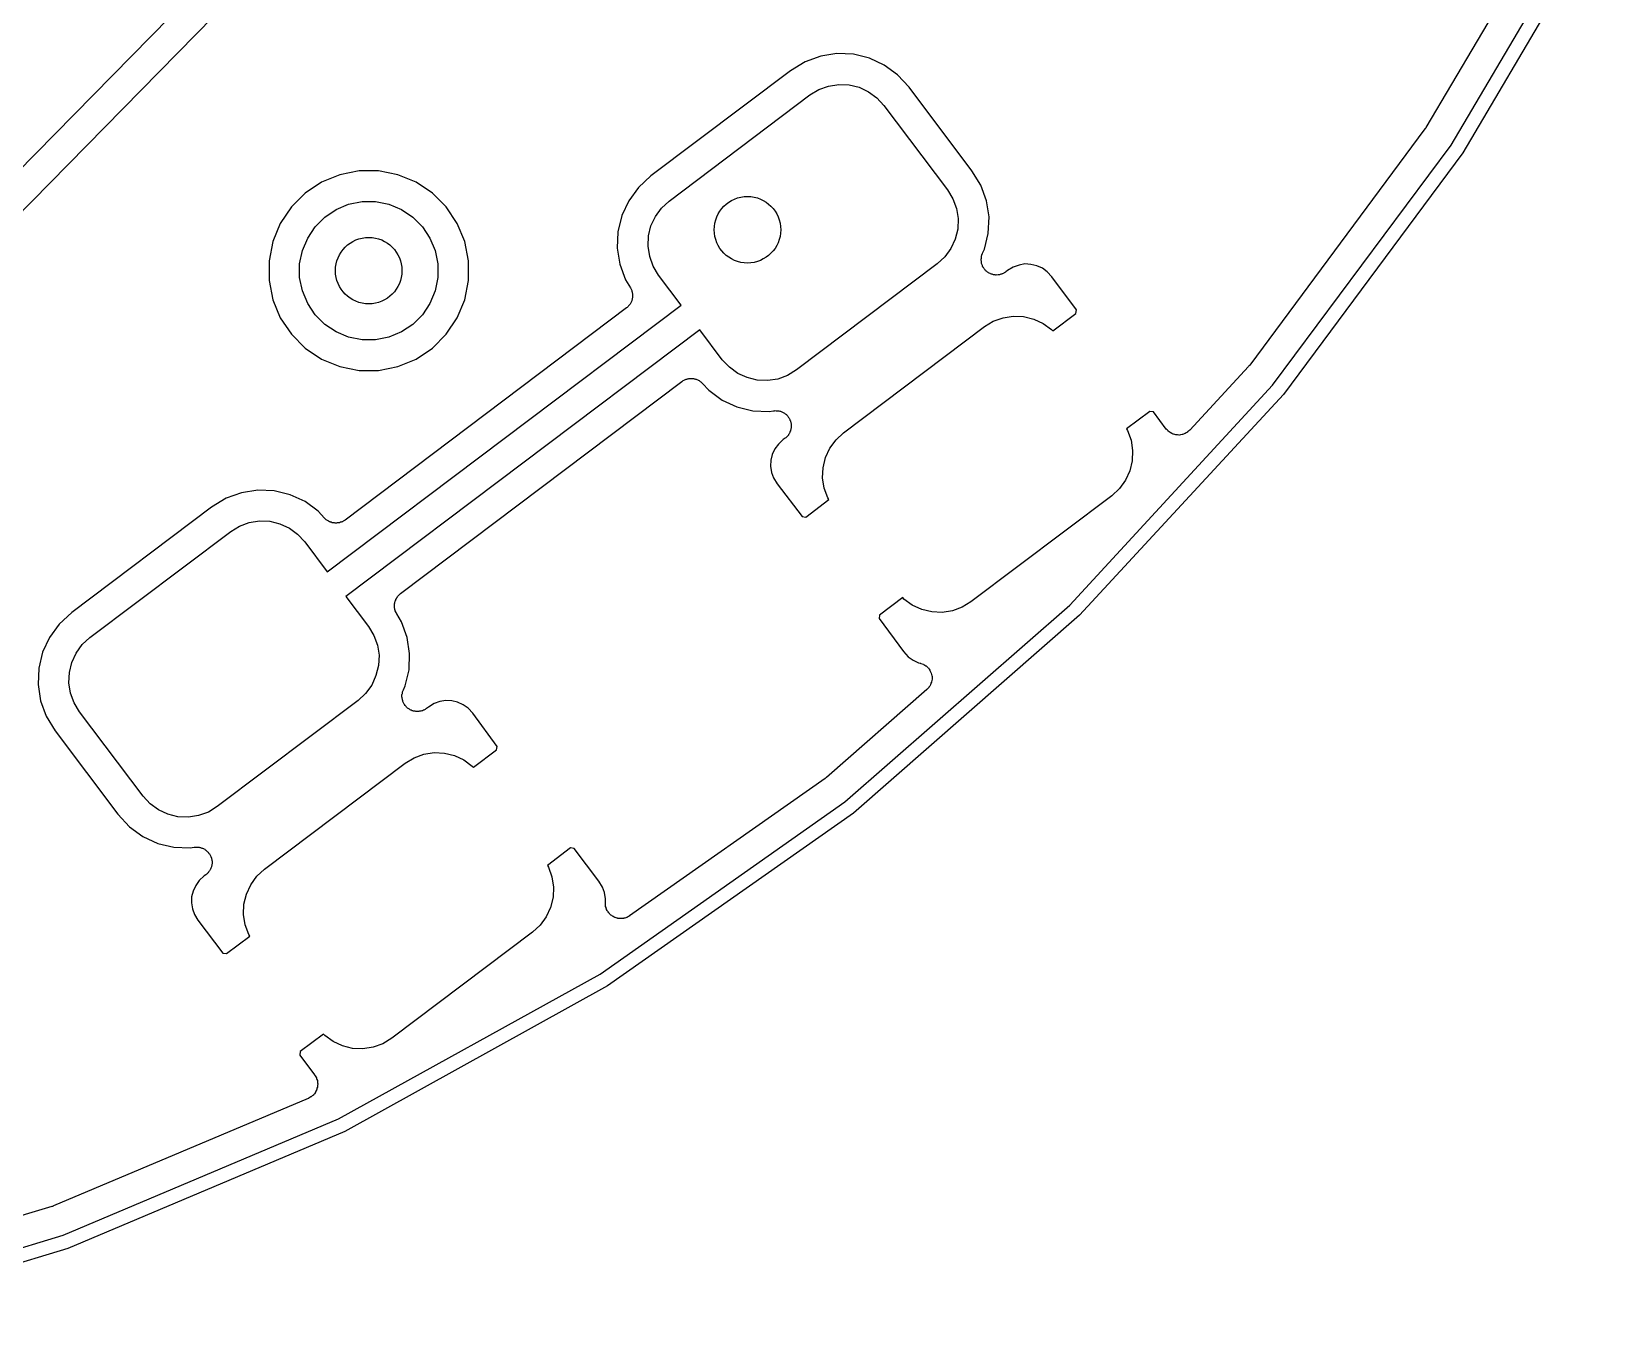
# Model space of a CAD drawing. Extents: x 176.5 to 204.5, y -115.6 to -87.6.
# Drawn here: x 195.07 to 202.94, y -115.22 to -108.75 of the extents above; entities that cross this region are included whole.
import ezdxf

# ---------------------------------------------------------------- set-up
doc = ezdxf.new("R2010")
doc.units = 0
doc.layers.add('BLACK', color=7, linetype='CONTINUOUS')

msp = doc.modelspace()

# ---------------------------------------------------------------- linework, layer by layer
at = {"layer": 'BLACK', "linetype": 'CONTINUOUS'}
for p, q in [((202.737, -107.963), (201.996, -109.221)), ((202.121, -109.309), (202.874, -108.03)), ((202.936, -108.062), (202.179, -109.347)), ((196.32, -108.102), (194.868, -109.581)), ((194.986, -109.678), (196.431, -108.207)), ((198.992, -108.866), (198.915, -108.894)), ((199.072, -108.854), (198.992, -108.866)), ((199.154, -108.857), (199.072, -108.854)), ((199.233, -108.876), (199.154, -108.857)), ((199.307, -108.911), (199.233, -108.876)), ((198.842, -108.939), (198.149, -109.461)), ((198.915, -108.894), (198.842, -108.939)), ((199.372, -108.959), (199.307, -108.911)), ((198.938, -109.059), (198.982, -109.032)), ((198.982, -109.032), (199.03, -109.015)), ((199.03, -109.015), (199.081, -109.007)), ((199.081, -109.007), (199.132, -109.009)), ((199.132, -109.009), (199.182, -109.021)), ((199.182, -109.021), (199.229, -109.043)), ((199.43, -109.021), (199.372, -108.959)), ((199.742, -109.435), (199.43, -109.021)), ((198.239, -109.586), (198.938, -109.059)), ((199.229, -109.043), (199.27, -109.073)), ((199.27, -109.073), (199.305, -109.111)), ((199.305, -109.111), (199.621, -109.53)), ((201.991, -109.228), (201.121, -110.4)), ((201.993, -109.225), (201.991, -109.228)), ((201.995, -109.222), (201.993, -109.225)), ((201.996, -109.221), (201.995, -109.222)), ((201.235, -110.5), (202.121, -109.309)), ((202.179, -109.347), (201.289, -110.545)), ((196.514, -109.492), (196.433, -109.546)), ((196.604, -109.455), (196.514, -109.492)), ((196.7, -109.436), (196.604, -109.455)), ((196.797, -109.436), (196.7, -109.436)), ((196.893, -109.455), (196.797, -109.436)), ((196.983, -109.492), (196.893, -109.455)), ((197.064, -109.546), (196.983, -109.492)), ((198.149, -109.461), (198.087, -109.519)), ((199.786, -109.507), (199.742, -109.435)), ((196.433, -109.546), (196.364, -109.615)), ((197.133, -109.615), (197.064, -109.546)), ((198.039, -109.584), (198.004, -109.658)), ((198.087, -109.519), (198.039, -109.584)), ((199.621, -109.53), (199.648, -109.574)), ((199.648, -109.574), (199.666, -109.622)), ((199.814, -109.584), (199.786, -109.507)), ((199.827, -109.664), (199.814, -109.584)), ((196.364, -109.615), (196.309, -109.697)), ((196.53, -109.665), (196.586, -109.627)), ((196.586, -109.627), (196.648, -109.601)), ((196.648, -109.601), (196.715, -109.588)), ((196.715, -109.588), (196.782, -109.588)), ((196.782, -109.588), (196.848, -109.601)), ((196.848, -109.601), (196.911, -109.627)), ((196.911, -109.627), (196.967, -109.665)), ((197.187, -109.697), (197.133, -109.615)), ((198.004, -109.658), (197.985, -109.738)), ((198.149, -109.709), (198.171, -109.662)), ((198.171, -109.662), (198.201, -109.621)), ((198.201, -109.621), (198.239, -109.586)), ((199.666, -109.622), (199.674, -109.673)), ((196.309, -109.697), (196.272, -109.787)), ((196.445, -109.769), (196.482, -109.713)), ((196.482, -109.713), (196.53, -109.665)), ((196.967, -109.665), (197.015, -109.713)), ((197.015, -109.713), (197.052, -109.769)), ((197.225, -109.787), (197.187, -109.697)), ((197.985, -109.738), (197.982, -109.819)), ((198.137, -109.759), (198.149, -109.709)), ((199.672, -109.725), (199.659, -109.775)), ((199.674, -109.673), (199.672, -109.725)), ((199.823, -109.746), (199.827, -109.664)), ((196.272, -109.787), (196.253, -109.882)), ((196.419, -109.831), (196.445, -109.769)), ((197.052, -109.769), (197.078, -109.831)), ((197.244, -109.882), (197.225, -109.787)), ((197.982, -109.819), (197.994, -109.899)), ((198.135, -109.81), (198.137, -109.759)), ((198.143, -109.861), (198.135, -109.81)), ((199.659, -109.775), (199.638, -109.821)), ((199.804, -109.825), (199.823, -109.746)), ((196.253, -109.882), (196.253, -109.98)), ((196.405, -109.897), (196.419, -109.831)), ((196.405, -109.965), (196.405, -109.897)), ((197.078, -109.831), (197.091, -109.897)), ((197.091, -109.897), (197.091, -109.965)), ((197.244, -109.98), (197.244, -109.882)), ((197.994, -109.899), (198.022, -109.976)), ((198.16, -109.909), (198.143, -109.861)), ((199.57, -109.898), (198.871, -110.424)), ((199.607, -109.863), (199.57, -109.898)), ((199.638, -109.821), (199.607, -109.863)), ((199.788, -109.873), (199.789, -109.87)), ((199.788, -109.877), (199.788, -109.873)), ((199.788, -109.881), (199.788, -109.877)), ((199.789, -109.884), (199.788, -109.881)), ((199.789, -109.866), (199.79, -109.862)), ((199.789, -109.87), (199.789, -109.866)), ((199.789, -109.888), (199.789, -109.884)), ((199.79, -109.892), (199.789, -109.888)), ((199.79, -109.858), (199.791, -109.855)), ((199.79, -109.862), (199.79, -109.858)), ((199.79, -109.895), (199.79, -109.892)), ((199.792, -109.899), (199.79, -109.895)), ((199.791, -109.855), (199.792, -109.851)), ((199.792, -109.851), (199.794, -109.848)), ((199.793, -109.902), (199.792, -109.899)), ((199.794, -109.848), (199.795, -109.844)), ((199.795, -109.844), (199.804, -109.825)), ((200.005, -109.898), (199.976, -109.903)), ((200.035, -109.9), (200.005, -109.898)), ((196.419, -110.031), (196.405, -109.965)), ((197.091, -109.965), (197.078, -110.031)), ((198.022, -109.976), (198.047, -110.016)), ((198.187, -109.953), (198.16, -109.909)), ((198.299, -110.102), (198.187, -109.953)), ((199.794, -109.906), (199.793, -109.902)), ((199.795, -109.909), (199.794, -109.906)), ((199.797, -109.913), (199.795, -109.909)), ((199.799, -109.916), (199.797, -109.913)), ((199.801, -109.919), (199.799, -109.916)), ((199.803, -109.922), (199.801, -109.919)), ((199.806, -109.925), (199.803, -109.922)), ((199.808, -109.928), (199.806, -109.925)), ((199.811, -109.93), (199.808, -109.928)), ((199.813, -109.933), (199.811, -109.93)), ((199.816, -109.935), (199.813, -109.933)), ((199.819, -109.938), (199.816, -109.935)), ((199.822, -109.94), (199.819, -109.938)), ((199.825, -109.942), (199.822, -109.94)), ((199.828, -109.943), (199.825, -109.942)), ((199.832, -109.945), (199.828, -109.943)), ((199.835, -109.947), (199.832, -109.945)), ((199.839, -109.948), (199.835, -109.947)), ((199.842, -109.949), (199.839, -109.948)), ((199.846, -109.95), (199.842, -109.949)), ((199.849, -109.951), (199.846, -109.95)), ((199.853, -109.952), (199.849, -109.951)), ((199.857, -109.952), (199.853, -109.952)), ((199.86, -109.953), (199.857, -109.952)), ((199.864, -109.952), (199.86, -109.953)), ((199.868, -109.953), (199.864, -109.952)), ((199.872, -109.952), (199.868, -109.953)), ((199.875, -109.952), (199.872, -109.952)), ((199.879, -109.951), (199.875, -109.952)), ((199.883, -109.95), (199.879, -109.951)), ((199.886, -109.949), (199.883, -109.95)), ((199.89, -109.948), (199.886, -109.949)), ((199.893, -109.947), (199.89, -109.948)), ((199.897, -109.945), (199.893, -109.947)), ((199.9, -109.944), (199.897, -109.945)), ((199.903, -109.942), (199.9, -109.944)), ((199.906, -109.94), (199.903, -109.942)), ((199.909, -109.938), (199.906, -109.94)), ((199.91, -109.937), (199.909, -109.938)), ((199.919, -109.931), (199.91, -109.937)), ((199.947, -109.913), (199.919, -109.931)), ((199.976, -109.903), (199.947, -109.913)), ((200.064, -109.907), (200.035, -109.9)), ((200.092, -109.919), (200.064, -109.907)), ((200.116, -109.937), (200.092, -109.919)), ((200.139, -109.962), (200.116, -109.937)), ((200.261, -110.125), (200.139, -109.962)), ((196.253, -109.98), (196.272, -110.076)), ((196.445, -110.094), (196.419, -110.031)), ((197.078, -110.031), (197.052, -110.094)), ((197.225, -110.076), (197.244, -109.98)), ((198.047, -110.016), (198.047, -110.017)), ((198.047, -110.017), (198.049, -110.02)), ((198.049, -110.02), (198.05, -110.023)), ((198.05, -110.023), (198.052, -110.026)), ((198.052, -110.026), (198.054, -110.03)), ((198.054, -110.03), (198.054, -110.033)), ((198.054, -110.033), (198.056, -110.037)), ((198.056, -110.037), (198.056, -110.041)), ((198.056, -110.041), (198.057, -110.044)), ((198.057, -110.044), (198.057, -110.048)), ((198.057, -110.048), (198.058, -110.051)), ((198.058, -110.051), (198.058, -110.055)), ((198.058, -110.055), (198.058, -110.059)), ((196.272, -110.076), (196.309, -110.166)), ((196.482, -110.15), (196.445, -110.094)), ((196.542, -111.426), (198.299, -110.102)), ((198.027, -110.116), (196.631, -111.169)), ((197.052, -110.094), (197.015, -110.15)), ((197.187, -110.166), (197.225, -110.076)), ((198.03, -110.114), (198.027, -110.116)), ((198.033, -110.112), (198.03, -110.114)), ((198.035, -110.109), (198.033, -110.112)), ((198.038, -110.106), (198.035, -110.109)), ((198.04, -110.103), (198.038, -110.106)), ((198.043, -110.101), (198.04, -110.103)), ((198.045, -110.097), (198.043, -110.101)), ((198.047, -110.094), (198.045, -110.097)), ((198.049, -110.091), (198.047, -110.094)), ((198.05, -110.088), (198.049, -110.091)), ((198.052, -110.084), (198.05, -110.088)), ((198.054, -110.081), (198.052, -110.084)), ((198.055, -110.074), (198.054, -110.077)), ((198.054, -110.077), (198.054, -110.081)), ((198.056, -110.07), (198.055, -110.074)), ((198.057, -110.066), (198.056, -110.07)), ((198.058, -110.059), (198.057, -110.063)), ((198.057, -110.063), (198.057, -110.066)), ((200.258, -110.143), (200.261, -110.125)), ((196.309, -110.166), (196.364, -110.247)), ((196.53, -110.198), (196.482, -110.15)), ((196.586, -110.235), (196.53, -110.198)), ((196.967, -110.198), (196.911, -110.235)), ((197.015, -110.15), (196.967, -110.198)), ((197.133, -110.247), (197.187, -110.166)), ((199.105, -110.736), (199.804, -110.209)), ((199.804, -110.209), (199.848, -110.182)), ((199.848, -110.182), (199.897, -110.165)), ((199.897, -110.165), (199.947, -110.157)), ((199.947, -110.157), (199.999, -110.159)), ((199.999, -110.159), (200.049, -110.171)), ((200.049, -110.171), (200.096, -110.193)), ((200.096, -110.193), (200.137, -110.223)), ((200.143, -110.23), (200.258, -110.143)), ((196.364, -110.247), (196.433, -110.316)), ((196.648, -110.261), (196.586, -110.235)), ((198.391, -110.224), (196.634, -111.548)), ((196.715, -110.274), (196.648, -110.261)), ((196.782, -110.274), (196.715, -110.274)), ((196.848, -110.261), (196.782, -110.274)), ((196.911, -110.235), (196.848, -110.261)), ((197.064, -110.316), (197.133, -110.247)), ((198.503, -110.373), (198.391, -110.224)), ((200.137, -110.223), (200.143, -110.23)), ((196.433, -110.316), (196.514, -110.37)), ((196.514, -110.37), (196.604, -110.407)), ((196.893, -110.407), (196.983, -110.37)), ((196.983, -110.37), (197.064, -110.316)), ((196.604, -110.407), (196.7, -110.426)), ((196.7, -110.426), (196.797, -110.426)), ((196.797, -110.426), (196.893, -110.407)), ((198.538, -110.41), (198.503, -110.373)), ((198.58, -110.441), (198.538, -110.41)), ((198.626, -110.462), (198.58, -110.441)), ((198.871, -110.424), (198.827, -110.451)), ((201.115, -110.406), (200.824, -110.722)), ((201.117, -110.403), (201.115, -110.406)), ((201.12, -110.401), (201.117, -110.403)), ((201.121, -110.4), (201.12, -110.401)), ((196.906, -111.534), (198.303, -110.481)), ((198.303, -110.481), (198.306, -110.479)), ((198.303, -110.481), (198.303, -110.481)), ((198.306, -110.479), (198.309, -110.477)), ((198.309, -110.477), (198.313, -110.475)), ((198.313, -110.475), (198.316, -110.473)), ((198.316, -110.473), (198.32, -110.472)), ((198.32, -110.472), (198.323, -110.47)), ((198.323, -110.47), (198.327, -110.469)), ((198.327, -110.469), (198.33, -110.468)), ((198.33, -110.468), (198.334, -110.468)), ((198.334, -110.468), (198.337, -110.467)), ((198.337, -110.467), (198.341, -110.467)), ((198.341, -110.467), (198.345, -110.466)), ((198.345, -110.466), (198.348, -110.466)), ((198.348, -110.466), (198.352, -110.466)), ((198.352, -110.466), (198.356, -110.467)), ((198.356, -110.467), (198.36, -110.467)), ((198.36, -110.467), (198.363, -110.468)), ((198.363, -110.468), (198.367, -110.468)), ((198.367, -110.468), (198.37, -110.469)), ((198.37, -110.469), (198.374, -110.47)), ((198.374, -110.47), (198.377, -110.472)), ((198.377, -110.472), (198.381, -110.473)), ((198.381, -110.473), (198.384, -110.475)), ((198.384, -110.475), (198.388, -110.477)), ((198.388, -110.477), (198.391, -110.479)), ((198.391, -110.479), (198.393, -110.481)), ((198.393, -110.481), (198.396, -110.483)), ((198.396, -110.483), (198.4, -110.486)), ((198.4, -110.486), (198.402, -110.488)), ((198.402, -110.488), (198.405, -110.491)), ((198.405, -110.491), (198.436, -110.525)), ((198.436, -110.525), (198.502, -110.573)), ((198.676, -110.475), (198.626, -110.462)), ((198.728, -110.477), (198.676, -110.475)), ((198.779, -110.469), (198.728, -110.477)), ((198.827, -110.451), (198.779, -110.469)), ((200.228, -111.591), (201.235, -110.5)), ((198.502, -110.573), (198.576, -110.607)), ((201.289, -110.545), (200.277, -111.641)), ((198.576, -110.607), (198.655, -110.626)), ((198.655, -110.626), (198.736, -110.63)), ((198.736, -110.63), (198.757, -110.626)), ((198.757, -110.626), (198.758, -110.626)), ((198.758, -110.626), (198.762, -110.626)), ((198.762, -110.626), (198.766, -110.625)), ((198.766, -110.625), (198.77, -110.626)), ((198.77, -110.626), (198.773, -110.626)), ((198.773, -110.626), (198.777, -110.626)), ((198.777, -110.626), (198.781, -110.626)), ((198.781, -110.626), (198.784, -110.627)), ((198.784, -110.627), (198.788, -110.628)), ((198.788, -110.628), (198.792, -110.629)), ((198.792, -110.629), (198.795, -110.63)), ((198.795, -110.63), (198.799, -110.632)), ((198.799, -110.632), (198.802, -110.633)), ((198.802, -110.633), (198.805, -110.635)), ((198.805, -110.635), (198.809, -110.636)), ((198.809, -110.636), (198.812, -110.639)), ((198.812, -110.639), (198.815, -110.641)), ((198.815, -110.641), (198.818, -110.643)), ((198.818, -110.643), (198.821, -110.645)), ((198.821, -110.645), (198.823, -110.648)), ((198.823, -110.648), (198.826, -110.651)), ((198.826, -110.651), (198.828, -110.654)), ((198.828, -110.654), (198.83, -110.656)), ((198.83, -110.656), (198.832, -110.66)), ((198.832, -110.66), (198.835, -110.663)), ((198.835, -110.663), (198.836, -110.666)), ((198.836, -110.666), (198.838, -110.669)), ((198.838, -110.669), (198.839, -110.673)), ((198.839, -110.673), (198.841, -110.676)), ((198.841, -110.676), (198.842, -110.68)), ((198.842, -110.68), (198.843, -110.683)), ((198.843, -110.683), (198.844, -110.687)), ((200.625, -110.63), (200.51, -110.716)), ((200.643, -110.632), (200.625, -110.63)), ((200.707, -110.717), (200.643, -110.632)), ((198.815, -110.763), (198.806, -110.769)), ((198.818, -110.76), (198.815, -110.763)), ((198.821, -110.758), (198.818, -110.76)), ((198.823, -110.755), (198.821, -110.758)), ((198.826, -110.753), (198.823, -110.755)), ((198.828, -110.75), (198.826, -110.753)), ((198.831, -110.747), (198.828, -110.75)), ((198.832, -110.744), (198.831, -110.747)), ((198.835, -110.741), (198.832, -110.744)), ((198.836, -110.737), (198.835, -110.741)), ((198.838, -110.734), (198.836, -110.737)), ((198.839, -110.73), (198.838, -110.734)), ((198.841, -110.727), (198.839, -110.73)), ((198.842, -110.723), (198.841, -110.727)), ((198.843, -110.72), (198.842, -110.723)), ((198.844, -110.716), (198.843, -110.72)), ((198.844, -110.687), (198.845, -110.69)), ((198.845, -110.713), (198.844, -110.716)), ((198.845, -110.69), (198.845, -110.694)), ((198.845, -110.694), (198.845, -110.698)), ((198.845, -110.698), (198.845, -110.702)), ((198.845, -110.702), (198.845, -110.705)), ((198.845, -110.705), (198.845, -110.709)), ((198.845, -110.709), (198.845, -110.713)), ((199.068, -110.771), (199.105, -110.736)), ((200.51, -110.716), (200.515, -110.724)), ((200.515, -110.724), (200.532, -110.772)), ((200.711, -110.721), (200.707, -110.717)), ((200.716, -110.726), (200.711, -110.721)), ((200.716, -110.727), (200.716, -110.726)), ((200.717, -110.727), (200.716, -110.727)), ((200.722, -110.731), (200.717, -110.727)), ((200.727, -110.735), (200.722, -110.731)), ((200.728, -110.736), (200.727, -110.735)), ((200.729, -110.736), (200.728, -110.736)), ((200.735, -110.739), (200.729, -110.736)), ((200.741, -110.742), (200.735, -110.739)), ((200.742, -110.742), (200.741, -110.742)), ((200.743, -110.742), (200.742, -110.742)), ((200.749, -110.744), (200.743, -110.742)), ((200.755, -110.746), (200.749, -110.744)), ((200.756, -110.746), (200.755, -110.746)), ((200.757, -110.746), (200.756, -110.746)), ((200.763, -110.746), (200.757, -110.746)), ((200.77, -110.747), (200.763, -110.746)), ((200.771, -110.746), (200.77, -110.747)), ((200.772, -110.747), (200.771, -110.746)), ((200.778, -110.746), (200.772, -110.747)), ((200.785, -110.745), (200.778, -110.746)), ((200.786, -110.744), (200.785, -110.745)), ((200.787, -110.744), (200.786, -110.744)), ((200.793, -110.742), (200.787, -110.744)), ((200.799, -110.74), (200.793, -110.742)), ((200.8, -110.739), (200.799, -110.74)), ((200.801, -110.739), (200.8, -110.739)), ((200.806, -110.736), (200.801, -110.739)), ((200.812, -110.733), (200.806, -110.736)), ((200.813, -110.731), (200.812, -110.732)), ((200.812, -110.732), (200.812, -110.733)), ((200.818, -110.727), (200.813, -110.731)), ((200.823, -110.723), (200.818, -110.727)), ((200.824, -110.722), (200.823, -110.723)), ((198.764, -110.816), (198.751, -110.843)), ((198.782, -110.792), (198.764, -110.816)), ((198.806, -110.769), (198.782, -110.792)), ((199.016, -110.859), (199.037, -110.812)), ((199.037, -110.812), (199.068, -110.771)), ((200.532, -110.772), (200.54, -110.823)), ((200.54, -110.823), (200.538, -110.875)), ((198.744, -110.872), (198.743, -110.902)), ((198.743, -110.902), (198.748, -110.932)), ((198.751, -110.843), (198.744, -110.872)), ((199.001, -110.96), (199.004, -110.909)), ((199.004, -110.909), (199.016, -110.859)), ((200.538, -110.875), (200.526, -110.925)), ((198.748, -110.932), (198.758, -110.96)), ((198.758, -110.96), (198.775, -110.989)), ((198.775, -110.989), (198.899, -111.151)), ((199.009, -111.011), (199.001, -110.96)), ((200.504, -110.971), (200.474, -111.013)), ((200.526, -110.925), (200.504, -110.971)), ((196.04, -111.061), (195.967, -111.105)), ((196.117, -111.033), (196.04, -111.061)), ((196.197, -111.02), (196.117, -111.033)), ((196.278, -111.024), (196.197, -111.02)), ((196.358, -111.043), (196.278, -111.024)), ((196.432, -111.077), (196.358, -111.043)), ((196.497, -111.125), (196.432, -111.077)), ((198.917, -111.154), (199.032, -111.067)), ((199.027, -111.059), (199.009, -111.011)), ((199.032, -111.067), (199.027, -111.059)), ((200.436, -111.048), (199.737, -111.574)), ((200.474, -111.013), (200.436, -111.048)), ((195.967, -111.105), (195.274, -111.627)), ((196.529, -111.159), (196.497, -111.125)), ((198.899, -111.151), (198.917, -111.154)), ((195.364, -111.752), (196.063, -111.226)), ((196.063, -111.226), (196.107, -111.199)), ((196.107, -111.199), (196.155, -111.181)), ((196.155, -111.181), (196.206, -111.173)), ((196.206, -111.173), (196.257, -111.175)), ((196.257, -111.175), (196.307, -111.187)), ((196.307, -111.187), (196.354, -111.209)), ((196.354, -111.209), (196.395, -111.239)), ((196.531, -111.162), (196.529, -111.159)), ((196.534, -111.164), (196.531, -111.162)), ((196.537, -111.167), (196.534, -111.164)), ((196.54, -111.169), (196.537, -111.167)), ((196.543, -111.171), (196.54, -111.169)), ((196.546, -111.173), (196.543, -111.171)), ((196.549, -111.175), (196.546, -111.173)), ((196.553, -111.177), (196.549, -111.175)), ((196.556, -111.178), (196.553, -111.177)), ((196.559, -111.18), (196.556, -111.178)), ((196.563, -111.18), (196.559, -111.18)), ((196.567, -111.182), (196.563, -111.18)), ((196.57, -111.182), (196.567, -111.182)), ((196.573, -111.183), (196.57, -111.182)), ((196.578, -111.183), (196.573, -111.183)), ((196.581, -111.184), (196.578, -111.183)), ((196.585, -111.184), (196.581, -111.184)), ((196.588, -111.184), (196.585, -111.184)), ((196.592, -111.183), (196.588, -111.184)), ((196.596, -111.183), (196.592, -111.183)), ((196.6, -111.182), (196.596, -111.183)), ((196.603, -111.182), (196.6, -111.182)), ((196.607, -111.18), (196.603, -111.182)), ((196.611, -111.18), (196.607, -111.18)), ((196.614, -111.178), (196.611, -111.18)), ((196.617, -111.177), (196.614, -111.178)), ((196.621, -111.175), (196.617, -111.177)), ((196.624, -111.173), (196.621, -111.175)), ((196.627, -111.171), (196.624, -111.173)), ((196.63, -111.169), (196.627, -111.171)), ((196.631, -111.169), (196.63, -111.169)), ((196.395, -111.239), (196.43, -111.277)), ((196.43, -111.277), (196.542, -111.426)), ((196.634, -111.548), (196.746, -111.697)), ((196.889, -111.553), (196.891, -111.549)), ((196.891, -111.549), (196.893, -111.547)), ((196.893, -111.547), (196.895, -111.544)), ((196.895, -111.544), (196.898, -111.541)), ((196.898, -111.541), (196.901, -111.538)), ((196.901, -111.538), (196.903, -111.536)), ((196.903, -111.536), (196.906, -111.534)), ((195.274, -111.627), (195.212, -111.685)), ((196.876, -111.584), (196.877, -111.58)), ((196.876, -111.587), (196.876, -111.584)), ((196.876, -111.591), (196.876, -111.587)), ((196.876, -111.595), (196.876, -111.591)), ((196.876, -111.599), (196.876, -111.595)), ((196.876, -111.602), (196.876, -111.599)), ((196.876, -111.606), (196.876, -111.602)), ((196.877, -111.609), (196.876, -111.606)), ((196.877, -111.58), (196.878, -111.576)), ((196.878, -111.613), (196.877, -111.609)), ((196.878, -111.576), (196.879, -111.573)), ((196.879, -111.617), (196.878, -111.613)), ((196.879, -111.573), (196.88, -111.569)), ((196.88, -111.62), (196.879, -111.617)), ((196.88, -111.569), (196.882, -111.566)), ((196.882, -111.624), (196.88, -111.62)), ((196.882, -111.566), (196.883, -111.562)), ((196.883, -111.627), (196.882, -111.624)), ((196.883, -111.562), (196.885, -111.559)), ((196.885, -111.63), (196.883, -111.627)), ((196.885, -111.559), (196.886, -111.556)), ((196.886, -111.556), (196.889, -111.553)), ((199.111, -112.568), (200.228, -111.591)), ((199.399, -111.554), (199.284, -111.641)), ((199.405, -111.561), (199.399, -111.554)), ((199.446, -111.591), (199.405, -111.561)), ((199.493, -111.613), (199.446, -111.591)), ((199.543, -111.625), (199.493, -111.613)), ((199.594, -111.627), (199.543, -111.625)), ((199.645, -111.619), (199.594, -111.627)), ((199.693, -111.601), (199.645, -111.619)), ((199.737, -111.574), (199.693, -111.601)), ((195.212, -111.685), (195.164, -111.751)), ((196.746, -111.697), (196.773, -111.741)), ((196.886, -111.633), (196.885, -111.63)), ((196.887, -111.634), (196.886, -111.633)), ((196.911, -111.674), (196.887, -111.634)), ((196.939, -111.751), (196.911, -111.674)), ((200.277, -111.641), (199.155, -112.624)), ((199.284, -111.641), (199.281, -111.658)), ((199.281, -111.658), (199.403, -111.822)), ((195.164, -111.751), (195.129, -111.825)), ((195.326, -111.787), (195.364, -111.752)), ((196.773, -111.741), (196.791, -111.789)), ((196.951, -111.831), (196.939, -111.751)), ((195.129, -111.825), (195.11, -111.904)), ((195.274, -111.875), (195.296, -111.829)), ((195.296, -111.829), (195.326, -111.787)), ((196.791, -111.789), (196.799, -111.84)), ((196.799, -111.84), (196.796, -111.891)), ((196.948, -111.912), (196.951, -111.831)), ((199.403, -111.822), (199.426, -111.847)), ((199.426, -111.847), (199.45, -111.864)), ((199.45, -111.864), (199.477, -111.877)), ((195.11, -111.904), (195.107, -111.985)), ((195.26, -111.977), (195.262, -111.925)), ((195.262, -111.925), (195.274, -111.875)), ((196.784, -111.941), (196.763, -111.988)), ((196.796, -111.891), (196.784, -111.941)), ((196.929, -111.992), (196.948, -111.912)), ((199.477, -111.877), (199.486, -111.879)), ((199.486, -111.879), (199.487, -111.879)), ((199.487, -111.879), (199.488, -111.88)), ((199.488, -111.88), (199.489, -111.88)), ((199.489, -111.88), (199.495, -111.882)), ((199.495, -111.882), (199.501, -111.884)), ((199.501, -111.884), (199.502, -111.885)), ((199.502, -111.885), (199.502, -111.885)), ((199.502, -111.885), (199.508, -111.889)), ((199.508, -111.889), (199.514, -111.892)), ((199.514, -111.892), (199.514, -111.893)), ((199.514, -111.893), (199.515, -111.893)), ((199.515, -111.893), (199.52, -111.898)), ((199.52, -111.898), (199.525, -111.902)), ((199.525, -111.902), (199.525, -111.903)), ((199.525, -111.903), (199.526, -111.903)), ((199.526, -111.903), (199.53, -111.909)), ((199.53, -111.909), (199.534, -111.914)), ((199.534, -111.914), (199.534, -111.915)), ((199.534, -111.915), (199.534, -111.915)), ((199.534, -111.915), (199.537, -111.922)), ((199.537, -111.922), (199.54, -111.928)), ((199.54, -111.928), (199.54, -111.928)), ((199.54, -111.928), (199.54, -111.929)), ((199.54, -111.929), (199.542, -111.936)), ((199.542, -111.936), (199.543, -111.942)), ((199.543, -111.942), (199.543, -111.943)), ((199.543, -111.943), (199.544, -111.944)), ((195.107, -111.985), (195.119, -112.066)), ((195.268, -112.028), (195.26, -111.977)), ((196.763, -111.988), (196.732, -112.029)), ((196.915, -112.025), (196.916, -112.021)), ((196.916, -112.021), (196.917, -112.018)), ((196.917, -112.018), (196.919, -112.014)), ((196.919, -112.014), (196.92, -112.011)), ((196.92, -112.011), (196.929, -111.992)), ((199.518, -112.01), (199.02, -112.446)), ((199.519, -112.01), (199.518, -112.01)), ((199.524, -112.004), (199.519, -112.009)), ((199.519, -112.009), (199.519, -112.01)), ((199.528, -112), (199.524, -112.004)), ((199.529, -111.999), (199.528, -112)), ((199.533, -111.993), (199.529, -111.998)), ((199.529, -111.998), (199.529, -111.999)), ((199.536, -111.987), (199.533, -111.993)), ((199.537, -111.986), (199.536, -111.987)), ((199.539, -111.979), (199.537, -111.986)), ((199.537, -111.986), (199.537, -111.986)), ((199.542, -111.973), (199.539, -111.979)), ((199.543, -111.965), (199.542, -111.972)), ((199.542, -111.972), (199.542, -111.972)), ((199.542, -111.972), (199.542, -111.973)), ((199.544, -111.958), (199.543, -111.965)), ((199.544, -111.944), (199.544, -111.95)), ((199.544, -111.95), (199.544, -111.957)), ((199.544, -111.957), (199.544, -111.958)), ((199.544, -111.958), (199.544, -111.958)), ((195.119, -112.066), (195.147, -112.142)), ((195.285, -112.076), (195.268, -112.028)), ((195.312, -112.12), (195.285, -112.076)), ((196.695, -112.064), (195.996, -112.591)), ((196.732, -112.029), (196.695, -112.064)), ((196.913, -112.036), (196.914, -112.032)), ((196.913, -112.04), (196.913, -112.036)), ((196.913, -112.043), (196.913, -112.04)), ((196.913, -112.047), (196.913, -112.043)), ((196.914, -112.051), (196.913, -112.047)), ((196.914, -112.032), (196.915, -112.029)), ((196.914, -112.055), (196.914, -112.051)), ((196.915, -112.058), (196.914, -112.055)), ((196.915, -112.029), (196.915, -112.025)), ((196.915, -112.062), (196.915, -112.058)), ((196.917, -112.065), (196.915, -112.062)), ((196.917, -112.069), (196.917, -112.065)), ((196.919, -112.072), (196.917, -112.069)), ((196.92, -112.076), (196.919, -112.072)), ((196.922, -112.079), (196.92, -112.076)), ((196.924, -112.082), (196.922, -112.079)), ((196.926, -112.085), (196.924, -112.082)), ((196.928, -112.089), (196.926, -112.085)), ((196.931, -112.091), (196.928, -112.089)), ((196.933, -112.094), (196.931, -112.091)), ((196.936, -112.097), (196.933, -112.094)), ((196.938, -112.1), (196.936, -112.097)), ((196.941, -112.102), (196.938, -112.1)), ((197.044, -112.097), (197.035, -112.104)), ((197.072, -112.08), (197.044, -112.097)), ((197.101, -112.069), (197.072, -112.08)), ((197.13, -112.065), (197.101, -112.069)), ((197.16, -112.066), (197.13, -112.065)), ((197.189, -112.073), (197.16, -112.066)), ((197.217, -112.086), (197.189, -112.073)), ((197.241, -112.103), (197.217, -112.086)), ((195.147, -112.142), (195.192, -112.215)), ((195.628, -112.539), (195.312, -112.12)), ((196.944, -112.104), (196.941, -112.102)), ((196.947, -112.106), (196.944, -112.104)), ((196.95, -112.108), (196.947, -112.106)), ((196.953, -112.11), (196.95, -112.108)), ((196.957, -112.112), (196.953, -112.11)), ((196.96, -112.113), (196.957, -112.112)), ((196.963, -112.115), (196.96, -112.113)), ((196.967, -112.116), (196.963, -112.115)), ((196.971, -112.117), (196.967, -112.116)), ((196.974, -112.117), (196.971, -112.117)), ((196.978, -112.118), (196.974, -112.117)), ((196.982, -112.119), (196.978, -112.118)), ((196.985, -112.119), (196.982, -112.119)), ((196.989, -112.119), (196.985, -112.119)), ((196.993, -112.119), (196.989, -112.119)), ((196.996, -112.119), (196.993, -112.119)), ((197, -112.118), (196.996, -112.119)), ((197.004, -112.118), (197, -112.118)), ((197.007, -112.117), (197.004, -112.118)), ((197.011, -112.116), (197.007, -112.117)), ((197.015, -112.115), (197.011, -112.116)), ((197.018, -112.113), (197.015, -112.115)), ((197.021, -112.112), (197.018, -112.113)), ((197.025, -112.11), (197.021, -112.112)), ((197.028, -112.109), (197.025, -112.11)), ((197.031, -112.106), (197.028, -112.109)), ((197.034, -112.104), (197.031, -112.106)), ((197.035, -112.104), (197.034, -112.104)), ((197.264, -112.128), (197.241, -112.103)), ((197.386, -112.292), (197.264, -112.128)), ((195.192, -112.215), (195.503, -112.629)), ((196.973, -112.349), (197.021, -112.331)), ((197.021, -112.331), (197.072, -112.323)), ((197.072, -112.323), (197.124, -112.325)), ((197.124, -112.325), (197.174, -112.338)), ((197.268, -112.396), (197.383, -112.309)), ((197.383, -112.309), (197.386, -112.292)), ((196.23, -112.902), (196.929, -112.376)), ((196.929, -112.376), (196.973, -112.349)), ((197.174, -112.338), (197.22, -112.359)), ((197.22, -112.359), (197.262, -112.39)), ((197.262, -112.39), (197.268, -112.396)), ((199.014, -112.451), (198.043, -113.133)), ((199.017, -112.449), (199.014, -112.451)), ((199.02, -112.447), (199.017, -112.449)), ((199.02, -112.446), (199.02, -112.447)), ((195.663, -112.577), (195.628, -112.539)), ((197.897, -113.422), (199.111, -112.568)), ((195.503, -112.629), (195.561, -112.691)), ((195.704, -112.607), (195.663, -112.577)), ((195.751, -112.629), (195.704, -112.607)), ((195.801, -112.641), (195.751, -112.629)), ((195.853, -112.643), (195.801, -112.641)), ((195.903, -112.635), (195.853, -112.643)), ((195.952, -112.618), (195.903, -112.635)), ((195.996, -112.591), (195.952, -112.618)), ((199.155, -112.624), (197.934, -113.481)), ((195.561, -112.691), (195.627, -112.739)), ((195.627, -112.739), (195.701, -112.774)), ((195.701, -112.774), (195.78, -112.793)), ((195.78, -112.793), (195.861, -112.796)), ((195.861, -112.796), (195.882, -112.793)), ((195.882, -112.793), (195.883, -112.793)), ((195.883, -112.793), (195.887, -112.793)), ((195.887, -112.793), (195.891, -112.792)), ((195.891, -112.792), (195.895, -112.792)), ((195.895, -112.792), (195.898, -112.792)), ((195.898, -112.792), (195.902, -112.793)), ((195.902, -112.793), (195.906, -112.793)), ((195.906, -112.793), (195.909, -112.794)), ((195.909, -112.794), (195.913, -112.794)), ((195.913, -112.794), (195.916, -112.796)), ((195.916, -112.796), (195.92, -112.797)), ((195.92, -112.797), (195.923, -112.798)), ((195.923, -112.798), (195.927, -112.799)), ((195.927, -112.799), (195.93, -112.801)), ((195.93, -112.801), (195.934, -112.803)), ((195.934, -112.803), (195.936, -112.805)), ((195.936, -112.805), (195.94, -112.807)), ((195.94, -112.807), (195.942, -112.81)), ((197.75, -112.796), (197.635, -112.883)), ((197.768, -112.799), (197.75, -112.796)), ((197.891, -112.961), (197.768, -112.799)), ((195.942, -112.81), (195.945, -112.812)), ((195.945, -112.812), (195.948, -112.815)), ((195.948, -112.815), (195.951, -112.817)), ((195.951, -112.817), (195.953, -112.82)), ((195.953, -112.82), (195.955, -112.823)), ((195.955, -112.823), (195.957, -112.826)), ((195.957, -112.826), (195.959, -112.829)), ((195.959, -112.829), (195.961, -112.832)), ((195.961, -112.832), (195.963, -112.836)), ((195.963, -112.836), (195.964, -112.839)), ((195.964, -112.839), (195.966, -112.843)), ((195.966, -112.843), (195.967, -112.846)), ((195.967, -112.846), (195.968, -112.85)), ((195.968, -112.886), (195.967, -112.89)), ((195.968, -112.85), (195.969, -112.853)), ((195.969, -112.883), (195.968, -112.886)), ((195.969, -112.853), (195.969, -112.857)), ((195.969, -112.857), (195.97, -112.861)), ((195.97, -112.875), (195.969, -112.879)), ((195.969, -112.879), (195.969, -112.883)), ((195.97, -112.861), (195.97, -112.864)), ((195.97, -112.864), (195.97, -112.868)), ((195.97, -112.868), (195.97, -112.872)), ((195.97, -112.872), (195.97, -112.875)), ((197.635, -112.883), (197.64, -112.891)), ((195.907, -112.958), (195.889, -112.983)), ((195.931, -112.935), (195.907, -112.958)), ((195.94, -112.929), (195.931, -112.935)), ((195.943, -112.927), (195.94, -112.929)), ((195.946, -112.924), (195.943, -112.927)), ((195.948, -112.922), (195.946, -112.924)), ((195.951, -112.919), (195.948, -112.922)), ((195.953, -112.916), (195.951, -112.919)), ((195.955, -112.913), (195.953, -112.916)), ((195.957, -112.91), (195.955, -112.913)), ((195.96, -112.907), (195.957, -112.91)), ((195.961, -112.904), (195.96, -112.907)), ((195.963, -112.901), (195.961, -112.904)), ((195.964, -112.897), (195.963, -112.901)), ((195.966, -112.894), (195.964, -112.897)), ((195.967, -112.89), (195.966, -112.894)), ((196.162, -112.979), (196.193, -112.937)), ((196.193, -112.937), (196.23, -112.902)), ((197.64, -112.891), (197.657, -112.939)), ((197.657, -112.939), (197.665, -112.99)), ((197.909, -112.99), (197.891, -112.961)), ((195.869, -113.039), (195.868, -113.069)), ((195.876, -113.01), (195.869, -113.039)), ((195.889, -112.983), (195.876, -113.01)), ((196.128, -113.075), (196.141, -113.025)), ((196.141, -113.025), (196.162, -112.979)), ((197.663, -113.041), (197.651, -113.091)), ((197.665, -112.99), (197.663, -113.041)), ((197.919, -113.018), (197.909, -112.99)), ((197.924, -113.048), (197.919, -113.018)), ((195.868, -113.069), (195.873, -113.099)), ((195.873, -113.099), (195.883, -113.127)), ((196.126, -113.127), (196.128, -113.075)), ((197.651, -113.091), (197.629, -113.138)), ((197.923, -113.068), (197.924, -113.048)), ((197.923, -113.07), (197.923, -113.068)), ((197.923, -113.072), (197.923, -113.07)), ((197.923, -113.077), (197.923, -113.072)), ((197.924, -113.083), (197.923, -113.077)), ((197.924, -113.085), (197.924, -113.083)), ((197.924, -113.087), (197.924, -113.085)), ((197.926, -113.092), (197.924, -113.087)), ((197.927, -113.097), (197.926, -113.092)), ((197.928, -113.099), (197.927, -113.097)), ((197.929, -113.101), (197.928, -113.099)), ((197.932, -113.106), (197.929, -113.101)), ((197.934, -113.11), (197.932, -113.106)), ((197.935, -113.112), (197.934, -113.11)), ((197.936, -113.114), (197.935, -113.112)), ((197.94, -113.118), (197.936, -113.114)), ((197.943, -113.122), (197.94, -113.118)), ((197.944, -113.124), (197.943, -113.122)), ((195.883, -113.127), (195.9, -113.155)), ((195.9, -113.155), (196.024, -113.318)), ((196.134, -113.178), (196.126, -113.127)), ((196.152, -113.226), (196.134, -113.178)), ((197.599, -113.179), (197.561, -113.214)), ((197.629, -113.138), (197.599, -113.179)), ((197.946, -113.126), (197.944, -113.124)), ((197.95, -113.129), (197.946, -113.126)), ((197.954, -113.132), (197.95, -113.129)), ((197.956, -113.133), (197.954, -113.132)), ((197.958, -113.135), (197.956, -113.133)), ((197.962, -113.137), (197.958, -113.135)), ((197.967, -113.14), (197.962, -113.137)), ((197.969, -113.141), (197.967, -113.14)), ((197.971, -113.142), (197.969, -113.141)), ((197.976, -113.143), (197.971, -113.142)), ((197.981, -113.145), (197.976, -113.143)), ((197.983, -113.145), (197.981, -113.145)), ((197.985, -113.146), (197.983, -113.145)), ((197.99, -113.146), (197.985, -113.146)), ((197.995, -113.147), (197.99, -113.146)), ((197.998, -113.147), (197.995, -113.147)), ((198, -113.147), (197.998, -113.147)), ((198.005, -113.147), (198, -113.147)), ((198.01, -113.146), (198.005, -113.147)), ((198.012, -113.146), (198.01, -113.146)), ((198.015, -113.145), (198.012, -113.146)), ((198.02, -113.144), (198.015, -113.145)), ((198.025, -113.143), (198.02, -113.144)), ((198.027, -113.142), (198.025, -113.143)), ((198.029, -113.141), (198.027, -113.142)), ((198.033, -113.139), (198.029, -113.141)), ((198.038, -113.136), (198.033, -113.139)), ((198.04, -113.135), (198.038, -113.136)), ((198.042, -113.134), (198.04, -113.135)), ((198.043, -113.133), (198.042, -113.134)), ((196.042, -113.32), (196.157, -113.234)), ((196.157, -113.234), (196.152, -113.226)), ((197.561, -113.214), (196.862, -113.741)), ((196.024, -113.318), (196.042, -113.32)), ((196.598, -114.141), (197.897, -113.422)), ((197.934, -113.481), (196.629, -114.204)), ((196.523, -113.72), (196.408, -113.807)), ((196.53, -113.727), (196.523, -113.72)), ((196.571, -113.757), (196.53, -113.727)), ((196.862, -113.741), (196.818, -113.768)), ((196.408, -113.807), (196.406, -113.825)), ((196.406, -113.825), (196.479, -113.923)), ((196.618, -113.779), (196.571, -113.757)), ((196.668, -113.791), (196.618, -113.779)), ((196.719, -113.793), (196.668, -113.791)), ((196.77, -113.785), (196.719, -113.793)), ((196.818, -113.768), (196.77, -113.785)), ((196.479, -113.923), (196.48, -113.924)), ((196.48, -113.924), (196.481, -113.926)), ((196.481, -113.926), (196.482, -113.927)), ((196.482, -113.927), (196.485, -113.932)), ((196.485, -113.932), (196.488, -113.937)), ((196.488, -113.937), (196.488, -113.939)), ((196.488, -113.939), (196.489, -113.94)), ((196.489, -113.94), (196.491, -113.946)), ((196.491, -113.946), (196.493, -113.951)), ((196.493, -113.984), (196.491, -113.989)), ((196.493, -113.951), (196.493, -113.953)), ((196.493, -113.953), (196.493, -113.954)), ((196.493, -113.954), (196.494, -113.96)), ((196.494, -113.981), (196.493, -113.982)), ((196.493, -113.982), (196.493, -113.984)), ((196.494, -113.96), (196.495, -113.966)), ((196.495, -113.966), (196.494, -113.967)), ((196.494, -113.967), (196.495, -113.969)), ((196.495, -113.969), (196.494, -113.975)), ((196.494, -113.975), (196.494, -113.981)), ((196.448, -114.039), (195.183, -114.573)), ((196.449, -114.039), (196.448, -114.039)), ((196.451, -114.038), (196.449, -114.039)), ((196.456, -114.035), (196.451, -114.038)), ((196.461, -114.032), (196.456, -114.035)), ((196.462, -114.031), (196.461, -114.032)), ((196.464, -114.03), (196.462, -114.031)), ((196.468, -114.026), (196.464, -114.03)), ((196.473, -114.023), (196.468, -114.026)), ((196.474, -114.021), (196.473, -114.023)), ((196.475, -114.02), (196.474, -114.021)), ((196.478, -114.016), (196.475, -114.02)), ((196.482, -114.011), (196.478, -114.016)), ((196.483, -114.01), (196.482, -114.011)), ((196.484, -114.009), (196.483, -114.01)), ((196.486, -114.003), (196.484, -114.009)), ((196.489, -113.998), (196.486, -114.003)), ((196.49, -113.995), (196.489, -113.997)), ((196.489, -113.997), (196.489, -113.998)), ((196.491, -113.989), (196.49, -113.995)), ((195.231, -114.718), (196.598, -114.141)), ((196.629, -114.204), (195.254, -114.784)), ((195.175, -114.576), (194.886, -114.663)), ((195.178, -114.575), (195.175, -114.576)), ((195.182, -114.574), (195.178, -114.575)), ((195.183, -114.573), (195.182, -114.574)), ((193.81, -115.147), (195.231, -114.718)), ((195.254, -114.784), (193.826, -115.215))]:
    msp.add_line(p, q, dxfattribs=at)
at = {"layer": 'BLACK'}
for centre in [(198.628, -109.728), (196.748, -109.931)]:
    msp.add_circle(centre, 0.1651, dxfattribs=at)

doc.saveas('drawing.dxf')
